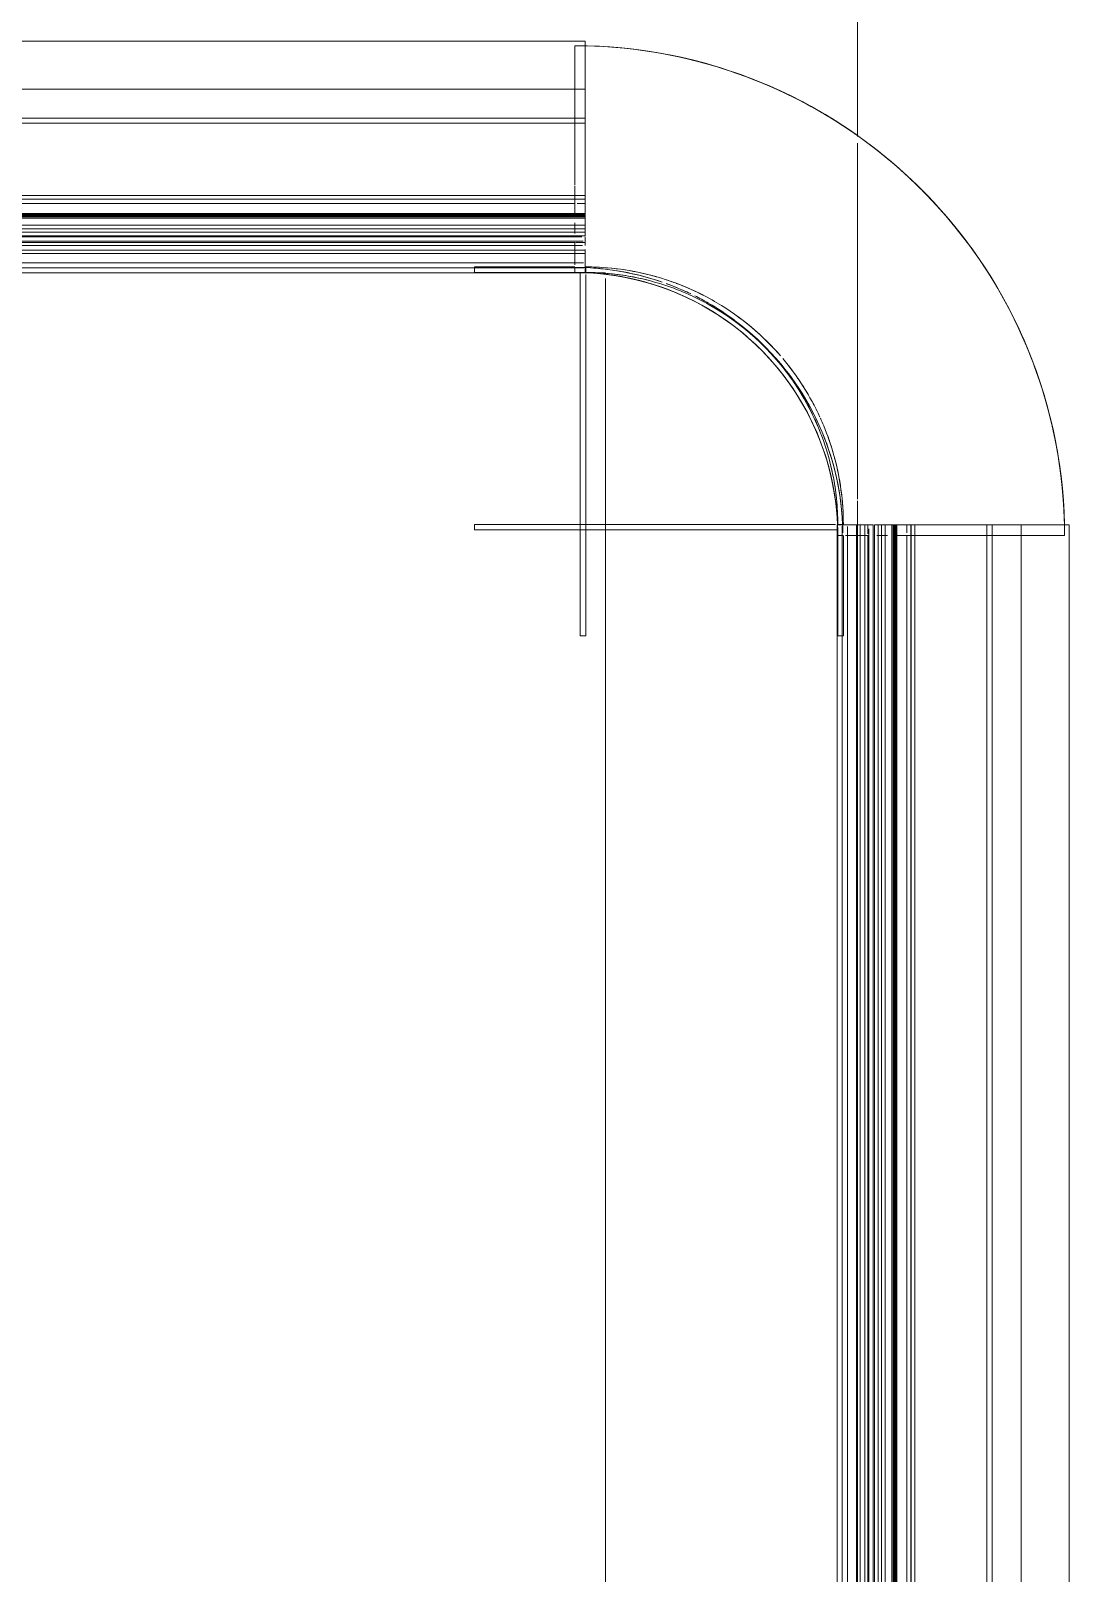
# Model space of a CAD drawing. Header units: millimetres. Extents: x -21807 to 26525, y -2564 to 60640.
# Drawn here: x -12722.6 to -12516.6, y 48158.9 to 48465 of the extents above; entities that cross this region are included whole.
import ezdxf

# ---------------------------------------------------------------- set-up
doc = ezdxf.new("R2010")
doc.units = ezdxf.units.MM
doc.layers.add('A-GENM', color=7, linetype='Continuous', lineweight=5)
doc.layers.add('A-WALL', color=7, linetype='Continuous', lineweight=9)

# ---------------------------------------------------------------- blocks, each defined once
blk = doc.blocks.new('AK-SGS-M3-A_rvt-1-MẶT BẰNG PHÂN VÙNG ÁP SUẤT')
at = {"layer": 'A-WALL', "color": 254, "lineweight": 13, "true_color": 0xcccccc}
for p, q in [((-12558.59, 48444), (-12558.59, 48466.94)), ((-12608.59, 48415.82), (-12608.59, 46316.94))]:
    blk.add_line(p, q, dxfattribs=at)
at = {"layer": 'A-WALL', "color": 254, "lineweight": 13, "true_color": 0xe0e0e0}
for p, q in [((-12558.59, 48466.94), (-12558.59, 48444)), ((-12608.59, 48415.82), (-12608.59, 48367.04)), ((-12608.59, 48365.94), (-12608.59, 46316.94))]:
    blk.add_line(p, q, dxfattribs=at)
at = {"layer": 'A-WALL', "color": 254, "lineweight": 13, "true_color": 0xdcdcdc}
for p, q in [((-12558.59, 48416.94), (-12558.59, 48442.72)), ((-12612.59, 48416.94), (-12608.59, 48416.94)), ((-12558.59, 48372.03), (-12558.59, 48416.94)), ((-12558.59, 48366.94), (-12558.59, 48371.72)), ((-12558.59, 46363.04), (-12558.59, 48364.84))]:
    blk.add_line(p, q, dxfattribs=at)
at = {"layer": 'A-WALL', "color": 7, "lineweight": 13, "true_color": 0xededed}
for p, q in [((-12558.59, 48442.72), (-12558.59, 48434.44)), ((-12558.59, 48433.62), (-12558.59, 48423.39)), ((-12558.59, 48422.31), (-12558.59, 48416.94)), ((-12558.59, 48405), (-12558.59, 48416.94)), ((-12558.59, 48397.24), (-12558.59, 48404.41)), ((-12558.59, 48389.43), (-12558.59, 48396.29)), ((-12558.59, 48372.03), (-12558.59, 48388.85)), ((-12558.59, 48366.94), (-12558.59, 48371.72))]:
    blk.add_line(p, q, dxfattribs=at)
at = {"layer": 'A-WALL', "color": 254, "lineweight": 13, "true_color": 0xe6e6e6}
for p, q in [((-12866.49, 48416.94), (-12614.19, 48416.94)), ((-12558.59, 48364.84), (-12558.59, 48366.94))]:
    blk.add_line(p, q, dxfattribs=at)
at = {"layer": 'A-WALL', "color": 7, "lineweight": 13, "true_color": 0xf2f2f2}
blk.add_line((-12866.49, 48416.94), (-12614.19, 48416.94), dxfattribs=at)
at = {"layer": 'A-WALL', "color": 7, "lineweight": 13, "true_color": 0xececec}
blk.add_line((-12614.19, 48416.94), (-12612.59, 48416.94), dxfattribs=at)
at = {"layer": 'A-WALL', "color": 7, "lineweight": 13, "true_color": 0xf0f0f0}
blk.add_line((-12611.79, 48416.94), (-12609.94, 48416.94), dxfattribs=at)
at = {"layer": 'A-WALL', "color": 7, "lineweight": 13, "true_color": 0xf6f6f6}
blk.add_line((-12558.59, 48364.84), (-12558.59, 48366.94), dxfattribs=at)
at = {"layer": 'A-WALL', "color": 7, "lineweight": 13, "true_color": 0xf4f4f4}
blk.add_line((-12558.59, 46363.04), (-12558.59, 48364.84), dxfattribs=at)
blk = doc.blocks.new('AK_ThanhNoiGocVuong - Thanh nhôm trục góc ngoài-V27-MẶT BẰNG PHÂN VÙNG ÁP SUẤT')
at = {"layer": 'A-GENM', "color": 254, "true_color": 0xe6e6e6}
for p, q in [((-2.2, 51.1), (-22.1, 51.1)), ((-22.1, 51.1), (-22.1, 50)), ((-22.1, 50), (-2.2, 50)), ((50, -2.2), (50, -22.1)), ((51.1, -22.1), (51.1, -2.2)), ((50, -22.1), (51.1, -22.1))]:
    blk.add_line(p, q, dxfattribs=at)
at = {"layer": 'A-GENM', "color": 7, "true_color": 0xf7f7f7}
for p, q in [((-22.1, 50), (-22.1, 51.1)), ((-2.2, 50), (-22.1, 50)), ((50, -22.1), (50, -2.2)), ((51.1, -22.1), (50, -22.1))]:
    blk.add_line(p, q, dxfattribs=at)
at = {"layer": 'A-GENM', "color": 7, "true_color": 0xfafafa}
blk.add_line((-22.1, 51.1), (-2.2, 51.1), dxfattribs=at)
at = {"layer": 'A-GENM', "color": 254, "true_color": 0xcccccc}
for p, q in [((-1.1, 49.78), (-1.1, -22.1)), ((0, -22.1), (0, 49.56)), ((49.56, 0), (-22.1, 0)), ((-22.1, 0), (-22.1, -1.1)), ((-22.1, -1.1), (49.78, -1.1)), ((-1.1, -22.1), (0, -22.1))]:
    blk.add_line(p, q, dxfattribs=at)
at = {"layer": 'A-GENM', "color": 254, "true_color": 0xeaeaea}
for p, q in [((-1.1, 0), (-1.1, 49.78)), ((0, 49.56), (0, 0)), ((-22.1, -1.1), (-22.1, 0)), ((-22.1, 0), (-1.1, 0)), ((-1.1, -1.1), (-22.1, -1.1)), ((-1.1, -22.1), (-1.1, -1.1)), ((0, 0), (3.9, 0)), ((3.9, -1.1), (0, -1.1)), ((0, -1.1), (0, -22.1)), ((0, -22.1), (-1.1, -22.1))]:
    blk.add_line(p, q, dxfattribs=at)
at = {"layer": 'A-GENM', "color": 254, "true_color": 0xdcdcdc}
for p, q in [((0, 51.1), (0, 50)), ((50, 0), (51.1, 0))]:
    blk.add_line(p, q, dxfattribs=at)
at = {"layer": 'A-GENM', "color": 7, "true_color": 0xf8f8f8}
for p, q in [((0, 50), (0, 51.1)), ((51.1, 0), (50, 0))]:
    blk.add_line(p, q, dxfattribs=at)
at = {"layer": 'A-GENM', "color": 7, "true_color": 0xf1f1f1}
for p, q in [((3.9, 0), (49.56, 0)), ((49.78, -1.1), (3.9, -1.1))]:
    blk.add_line(p, q, dxfattribs=at)
at = {"layer": 'A-GENM', "color": 7, "true_color": 0xf9f9f9}
blk.add_line((51.1, -2.2), (51.1, -22.1), dxfattribs=at)
at = {"layer": 'A-GENM', "color": 254, "true_color": 0xe6e6e6}
for start, end in [(74.4984, 90), (360, 15.4833)]:
    blk.add_arc((0, 0), 51.1, start, end, dxfattribs=at)
at = {"layer": 'A-GENM', "color": 254, "true_color": 0xdcdcdc}
for radius, start, end in [(50, 70.5042, 90), (51.1, 61.5557, 74.4984), (50, 60.841, 64.9276), (50, 22.7268, 60.6813), (51.1, 41.7004, 60.5948), (51.1, 24.6434, 40.1115), (50, 6.2787, 22.5), (51.1, 15.4833, 22.5), (50, 0, 5.8722)]:
    blk.add_arc((0, 0), radius, start, end, dxfattribs=at)
at = {"layer": 'A-GENM', "color": 7, "true_color": 0xf4f4f4}
for radius, start, end in [(51.1, 86.4745, 89.9757), (51.1, 75.0575, 85.5768), (51.1, 73.2641, 75), (51.1, 67.5, 69.4172), (51.1, 60, 65.0287), (51.1, 40.897, 57.6021), (51.1, 36.5719, 39.3833), (51.1, 30.1876, 35.9681), (51.1, 26.2087, 29.0107), (50, 21.7483, 24.9713), (51.1, 15.5362, 20.0287), (51.1, 360, 14.9155)]:
    blk.add_arc((0, 0), radius, start, end, dxfattribs=at)
at = {"layer": 'A-GENM', "color": 7, "true_color": 0xf3f3f3}
blk.add_arc((0, 0), 50, 85.7691, 89.1196, dxfattribs=at)
at = {"layer": 'A-GENM', "color": 7, "true_color": 0xf6f6f6}
for radius, start, end in [(50, 80.3081, 85.4795), (50, 75.4939, 80.2919), (51.1, 65.2067, 67.1839), (50, 55.2207, 61.3249), (50, 51.6362, 54.3097), (50, 46.5291, 49.922), (50, 34.8073, 42.3992), (50, 31.383, 34.3203), (50, 25.9458, 30), (51.1, 22.5, 24.3243), (50, 9.7081, 14.7103), (50, 360, 9.6919)]:
    blk.add_arc((0, 0), radius, start, end, dxfattribs=at)
at = {"layer": 'A-GENM', "color": 7, "true_color": 0xf1f1f1}
for radius, start, end in [(51.1, 69.9713, 72.2881), (50, 65.0287, 68.8683)]:
    blk.add_arc((0, 0), radius, start, end, dxfattribs=at)
at = {"layer": 'A-GENM', "color": 254, "true_color": 0xcccccc}
blk.add_arc((0, 0), 50, 68.6181, 70.5042, dxfattribs=at)
blk = doc.blocks.new('AK_BoGocTrong - Thanh nhôm C có chân-1897387-MẶT BẰNG PHÂN VÙNG ÁP SUẤT')
at = {"layer": 'A-GENM', "color": 254, "true_color": 0xe8e8e8}
blk.add_line((0, -253.9), (0, 0), dxfattribs=at)
at = {"layer": 'A-GENM', "color": 7, "true_color": 0xf2f2f2}
for p, q in [((9.54, 0), (2.08, 0)), ((11.71, 0), (9.54, 0)), ((16.21, 0), (13.74, 0)), ((22.38, 0), (16.38, 0)), ((30.79, 0), (24.45, 0)), ((36.04, 0), (38.06, 0)), ((43.63, 0), (41.34, 0)), ((34.5, -2.1), (34.5, -253.9)), ((45, -2.1), (45, -0.26)), ((45, -2.4), (45, -22)), ((45, -2.4), (45, -22)), ((46, -253.9), (46, -300)), ((46, -253.9), (46, -300)), ((45, -258.9), (45, -255)), ((45, -258.9), (45, -300)), ((45, -258.9), (45, -300)), ((9.48, -300), (0, -300)), ((9.54, -300), (16.21, -300)), ((16.38, -300), (30.79, -300)), ((34.43, -300), (31.82, -300)), ((38.06, -300), (36.04, -300)), ((39.22, -300), (44.82, -300)), ((46, -300), (45, -300)), ((45, -300), (46, -300))]:
    blk.add_line(p, q, dxfattribs=at)
at = {"layer": 'A-GENM', "color": 7, "true_color": 0xf0f0f0}
for p, q in [((2.1, 0), (11.65, 0)), ((13.73, 0), (22.27, 0)), ((24.43, 0), (28.53, 0)), ((28.72, 0), (30.72, 0)), ((9.54, -2.1), (9.54, -253.9)), ((30.61, -2.1), (30.61, -253.9)), ((31.35, -2.1), (31.35, -253.9)), ((35.15, -2.1), (35.15, -253.9)), ((38.61, -253.9), (38.61, -2.1)), ((45, -22), (45, -2.4)), ((46, -1.6), (46, -253.9)), ((46, -1.6), (46, -253.9)), ((45, -22), (45, -253.9)), ((45, -22), (45, -253.9)), ((46, -253.9), (46, -300)), ((0, -263.26), (0, -254.2)), ((45, -300), (45, -258.9)), ((0, -273.34), (0, -264.1)), ((0, -281.89), (0, -273.48)), ((0, -289.03), (0, -281.97)), ((0, -294.4), (0, -289.1)), ((0, -297.74), (0, -294.44)), ((28.53, -300), (9.58, -300)), ((30.72, -300), (28.72, -300)), ((44.98, -300), (38.97, -300)), ((46, -300), (45, -300))]:
    blk.add_line(p, q, dxfattribs=at)
at = {"layer": 'A-GENM', "color": 7, "true_color": 0xf3f3f3}
for p, q in [((9.54, 0), (9.54, -2.1)), ((30.61, 0), (31.35, 0)), ((30.61, 0), (30.61, -2.1)), ((31.35, 0), (31.35, -2.1)), ((34.83, 0), (35.15, 0)), ((35.15, 0), (35.15, -2.1)), ((35.74, 0), (37.91, 0)), ((38.14, 0), (35.74, 0)), ((38.61, -2.1), (38.61, 0)), ((45, 0), (46, 0)), ((34.17, -253.9), (34.17, -2.1)), ((37.91, -2.1), (37.91, -47.79)), ((45, -0.26), (45, -2.1)), ((45, -0.26), (45, -2.1)), ((37.91, -47.8), (37.91, -253.9)), ((9.54, -253.9), (9.54, -258.43)), ((30.61, -253.9), (30.61, -261.08)), ((31.35, -253.9), (31.35, -260.75)), ((38.61, -262.65), (38.61, -253.9)), ((35.15, -254.16), (35.15, -269.25)), ((45, -255), (45, -258.9)), ((45, -255), (45, -258.9)), ((9.54, -259.3), (9.54, -261.18)), ((31.35, -261.95), (31.35, -263.26)), ((9.54, -263.26), (9.54, -284.07)), ((30.61, -263.26), (30.61, -285.76)), ((31.35, -263.37), (31.35, -284.94)), ((38.61, -270.93), (38.61, -263.26)), ((35.15, -270.2), (35.15, -281.22)), ((38.61, -275.32), (38.61, -271.78)), ((38.61, -299.44), (38.61, -278.42)), ((9.54, -284.44), (9.54, -294.38)), ((35.15, -282.69), (35.15, -299.17)), ((31.35, -287.2), (31.35, -298.88)), ((30.61, -288.16), (30.61, -298.82)), ((9.54, -295.23), (9.54, -297.42)), ((0, -300), (9.44, -300)), ((31.35, -300), (30.61, -300)), ((34.17, -300), (31.82, -300)), ((32.03, -300), (34.31, -300)), ((35.15, -300), (34.83, -300)), ((37.91, -300), (35.74, -300)), ((35.74, -300), (38.14, -300))]:
    blk.add_line(p, q, dxfattribs=at)
at = {"layer": 'A-GENM', "color": 7, "true_color": 0xf4f4f4}
for p, q in [((34.85, 0), (34.17, 0)), ((34.17, -2.1), (34.17, 0)), ((34.5, 0), (34.83, 0)), ((34.5, 0), (34.5, -2.1)), ((34.85, 0), (34.85, -2.1)), ((37.91, 0), (35.74, 0)), ((38.61, 0), (37.91, 0)), ((37.91, 0), (37.91, -2.1)), ((46, 0), (44.82, 0)), ((45, 0), (46, 0)), ((46, 0), (45, 0)), ((34.85, -2.1), (34.85, -253.9)), ((34.17, -268.9), (34.17, -253.9)), ((37.91, -253.9), (37.91, -262.02)), ((34.5, -254.97), (34.5, -269.55)), ((34.85, -254.31), (34.85, -263.26)), ((34.85, -264.19), (34.85, -268.82)), ((37.91, -263.26), (37.91, -272.58)), ((34.17, -279.47), (34.17, -271.26)), ((34.5, -269.98), (34.5, -278.88)), ((34.85, -269.94), (34.85, -278.24)), ((37.91, -272.74), (37.91, -277.09)), ((34.17, -282.21), (34.17, -279.78)), ((34.5, -279.54), (34.5, -281.88)), ((34.85, -279.28), (34.85, -281.52)), ((37.91, -279.29), (37.91, -299.38)), ((34.17, -299.1), (34.17, -283.9)), ((34.5, -283.5), (34.5, -299.12)), ((34.85, -283.06), (34.85, -299.15)), ((30.61, -286.57), (30.61, -288.16)), ((9.54, -297.82), (9.54, -299.95)), ((31.82, -300), (34.17, -300)), ((34.17, -300), (34.85, -300)), ((34.83, -300), (34.5, -300)), ((35.74, -300), (37.91, -300)), ((37.91, -300), (38.61, -300)), ((44.82, -300), (46, -300))]:
    blk.add_line(p, q, dxfattribs=at)
at = {"layer": 'A-GENM', "color": 7, "true_color": 0xededed}
for p, q in [((41.7, 0), (43.47, 0)), ((46, -1.6), (46, -253.9)), ((45, -253.9), (45, -22))]:
    blk.add_line(p, q, dxfattribs=at)
blk = doc.blocks.new('AK_BoGocTrong - Thanh nhôm C có chân-2373724-MẶT BẰNG PHÂN VÙNG ÁP SUẤT')
at = {"layer": 'A-GENM', "color": 254, "true_color": 0xdcdcdc}
for p, q in [((0, -2050), (0, -46.1)), ((0, -2050), (0.14, -2050)), ((0.14, -2050), (0, -2050))]:
    blk.add_line(p, q, dxfattribs=at)
at = {"layer": 'A-GENM', "color": 7, "true_color": 0xececec}
for p, q in [((9.54, -46.1), (9.54, -2047.9)), ((30.61, -46.1), (30.61, -2047.9)), ((31.35, -46.1), (31.35, -2047.9)), ((35.15, -46.1), (35.15, -2047.9)), ((38.61, -2047.9), (38.61, -46.1)), ((11.65, -2050), (2.1, -2050)), ((22.5, -2050), (13.69, -2050)), ((30.72, -2050), (24.39, -2050)), ((38.06, -2050), (36.04, -2050))]:
    blk.add_line(p, q, dxfattribs=at)
at = {"layer": 'A-GENM', "color": 7, "true_color": 0xf2f2f2}
for p, q in [((34.17, -2047.9), (34.17, -46.1)), ((37.91, -46.1), (37.91, -2047.9)), ((45, -2028), (45, -2047.9)), ((45, -2028), (45, -2047.9)), ((9.54, -2047.9), (9.54, -2050)), ((30.61, -2047.9), (30.61, -2050)), ((31.35, -2050), (30.61, -2050)), ((31.35, -2047.9), (31.35, -2050)), ((35.15, -2050), (34.83, -2050)), ((35.15, -2047.9), (35.15, -2050)), ((37.91, -2050), (35.74, -2050)), ((35.74, -2050), (38.14, -2050)), ((38.61, -2050), (38.61, -2047.9)), ((42.17, -2050), (43.62, -2050)), ((45, -2049.74), (45, -2047.9))]:
    blk.add_line(p, q, dxfattribs=at)
at = {"layer": 'A-GENM', "color": 7, "true_color": 0xf0f0f0}
for p, q in [((34.5, -46.1), (34.5, -2047.9)), ((45, -46.1), (45, -2028)), ((45, -46.1), (45, -2028)), ((46, -46.1), (46, -2048.4)), ((46, -46.1), (46, -2048.4)), ((45, -2047.9), (45, -2028)), ((2.08, -2050), (9.54, -2050)), ((9.54, -2050), (11.71, -2050)), ((13.7, -2050), (16.21, -2050)), ((16.38, -2050), (22.64, -2050)), ((24.41, -2050), (30.79, -2050))]:
    blk.add_line(p, q, dxfattribs=at)
at = {"layer": 'A-GENM', "color": 7, "true_color": 0xededed}
for p, q in [((45, -2028), (45, -46.1)), ((46, -46.1), (46, -2048.4)), ((43.47, -2050), (42.31, -2050))]:
    blk.add_line(p, q, dxfattribs=at)
at = {"layer": 'A-GENM', "color": 7, "true_color": 0xf3f3f3}
for p, q in [((34.85, -869.6), (34.85, -2047.9)), ((34.5, -2047.9), (34.5, -2050)), ((34.83, -2050), (34.5, -2050)), ((35.74, -2050), (37.91, -2050)), ((37.91, -2050), (38.61, -2050)), ((45, -2047.9), (45, -2049.74)), ((45, -2047.9), (45, -2049.74)), ((46, -2050), (45, -2050))]:
    blk.add_line(p, q, dxfattribs=at)
at = {"layer": 'A-GENM', "color": 7, "true_color": 0xf4f4f4}
for p, q in [((34.17, -2050), (34.17, -2047.9)), ((34.17, -2050), (34.85, -2050)), ((34.85, -2047.9), (34.85, -2050)), ((37.91, -2047.9), (37.91, -2050)), ((44.82, -2050), (46, -2050)), ((46, -2050), (45, -2050)), ((45, -2050), (46, -2050))]:
    blk.add_line(p, q, dxfattribs=at)
blk = doc.blocks.new('AK_BoGocTrongTran - Thanh nhôm C có chân-1897390-MẶT BẰNG PHÂN VÙNG ÁP SUẤT')
at = {"layer": 'A-GENM', "color": 254, "true_color": 0xcccccc}
for p, q in [((0, 0), (9.54, 0)), ((0, 0), (0, -253.9)), ((30.6, 0), (9.54, 0)), ((9.54, -253.9), (9.54, 0)), ((30.61, 0), (34.17, 0)), ((30.61, -253.9), (30.61, 0)), ((34.17, 0), (34.85, 0)), ((34.17, 0), (34.17, -253.9)), ((34.85, 0), (37.91, 0)), ((34.85, -253.9), (34.85, 0)), ((37.91, 0), (38.61, 0)), ((37.91, -253.9), (37.91, 0)), ((38.61, 0), (38.61, -253.9)), ((43.02, 0), (41.34, 0)), ((46, -253.9), (46, 0)), ((46, -253.9), (46, -1.6)), ((46, -253.9), (46, -1.6))]:
    blk.add_line(p, q, dxfattribs=at)
at = {"layer": 'A-GENM', "color": 254, "true_color": 0xe6e6e6}
for p, q in [((2.1, 0), (11.65, 0)), ((12.37, 0), (22.5, 0)), ((22.69, 0), (28.53, 0)), ((28.72, 0), (30.72, 0)), ((34.5, 0), (34.83, 0)), ((41.7, 0), (43.47, 0)), ((46, 0), (45, 0)), ((45, 0), (46, 0)), ((45, -2.1), (45, -0.26)), ((45, -2.1), (45, -0.26)), ((45, -2.1), (45, -253.9)), ((46, -253.9), (46, -1.6)), ((31.35, -300), (31.35, -253.9)), ((34.5, -300), (34.5, -253.9)), ((35.15, -300), (35.15, -253.9)), ((45, -300), (45, -254.25)), ((45, -300), (45, -254.25)), ((28.53, -300), (0, -300)), ((30.72, -300), (28.72, -300)), ((31.35, -300), (30.61, -300)), ((30.79, -300), (34.31, -300)), ((31.35, -300), (34.17, -300)), ((35.15, -300), (34.83, -300)), ((35.15, -300), (37.91, -300)), ((35.74, -300), (38.14, -300)), ((43.47, -300), (38.97, -300)), ((44.98, -300), (43.47, -300)), ((45, -300), (46, -300)), ((46, -300), (45, -300))]:
    blk.add_line(p, q, dxfattribs=at)
at = {"layer": 'A-GENM', "color": 254, "true_color": 0xdcdcdc}
for p, q in [((30.61, 0), (31.35, 0)), ((32.26, 0), (30.79, 0)), ((34.17, 0), (31.35, 0)), ((31.35, -253.9), (31.35, 0)), ((34.5, -253.9), (34.5, 0)), ((34.83, 0), (35.15, 0)), ((37.91, 0), (35.15, 0)), ((35.15, -253.9), (35.15, 0)), ((38.14, 0), (35.74, 0)), ((44.45, 0), (43.02, 0)), ((46, 0), (44.82, 0)), ((46, -1.6), (46, 0)), ((46, -1.6), (46, 0)), ((45, -253.9), (45, -2.1)), ((45, -253.9), (45, -2.1)), ((0, -253.9), (0, -300)), ((9.54, -300), (9.54, -253.9)), ((30.61, -300), (30.61, -253.9)), ((34.17, -253.9), (34.17, -300)), ((34.85, -300), (34.85, -253.9)), ((37.91, -300), (37.91, -253.9)), ((38.61, -253.9), (38.61, -300)), ((46, -300), (46, -253.9)), ((46, -300), (46, -253.9)), ((46, -300), (46, -253.9)), ((9.54, -300), (0, -300)), ((9.54, -300), (30.6, -300)), ((34.17, -300), (30.61, -300)), ((34.85, -300), (34.17, -300)), ((37.91, -300), (34.85, -300)), ((38.61, -300), (37.91, -300)), ((38.86, -300), (46, -300))]:
    blk.add_line(p, q, dxfattribs=at)
at = {"layer": 'A-GENM', "color": 7, "true_color": 0xececec}
for p, q in [((36.04, 0), (38.06, 0)), ((46, 0), (45, 0)), ((46, -1.6), (46, 0)), ((45, -0.26), (45, -2.1)), ((46, -300), (46, -253.9)), ((45, -254.25), (45, -300)), ((34.43, -300), (31.82, -300)), ((34.83, -300), (34.5, -300)), ((38.06, -300), (36.04, -300)), ((45, -300), (46, -300))]:
    blk.add_line(p, q, dxfattribs=at)
blk = doc.blocks.new('AK_BoGocTrongTran - Thanh nhôm C có chân-2373727-MẶT BẰNG PHÂN VÙNG ÁP SUẤT')
at = {"layer": 'A-GENM', "color": 254, "true_color": 0xcccccc}
for p, q in [((0, 0), (0, -2050)), ((9.54, -2050), (9.54, 0)), ((30.61, -2050), (30.61, -46.1)), ((34.17, -46.1), (34.17, -2050)), ((34.85, -2050), (34.85, -46.1)), ((37.91, -2050), (37.91, -46.1)), ((38.61, -46.1), (38.61, -2050)), ((46, -2050), (46, -46.1)), ((46, -2050), (46, -46.1)), ((46, -2050), (46, -46.1)), ((0.14, -2050), (0, -2050)), ((9.54, -2050), (0, -2050)), ((9.54, -2050), (30.6, -2050)), ((34.17, -2050), (30.61, -2050)), ((34.85, -2050), (34.17, -2050)), ((37.91, -2050), (34.85, -2050)), ((38.61, -2050), (37.91, -2050)), ((38.86, -2050), (44.55, -2050))]:
    blk.add_line(p, q, dxfattribs=at)
at = {"layer": 'A-GENM', "color": 254, "true_color": 0xdcdcdc}
for p, q in [((31.35, -2050), (31.35, -46.1)), ((34.5, -2050), (34.5, -46.1)), ((35.15, -2050), (35.15, -46.1)), ((45, -2047.9), (45, -46.1)), ((45, -2047.9), (45, -46.1)), ((29.85, -2050), (0.14, -2050)), ((31.35, -2050), (30.61, -2050)), ((30.79, -2050), (34.31, -2050)), ((31.35, -2050), (34.17, -2050)), ((35.15, -2050), (34.83, -2050)), ((35.15, -2050), (37.91, -2050)), ((35.74, -2050), (38.14, -2050)), ((44.82, -2050), (46, -2050))]:
    blk.add_line(p, q, dxfattribs=at)
at = {"layer": 'A-GENM', "color": 254, "true_color": 0xe6e6e6}
for p, q in [((45, -46.1), (45, -2047.9)), ((46, -2048.54), (46, -46.1)), ((34.83, -2050), (34.5, -2050)), ((43.47, -2050), (41.7, -2050)), ((45, -2049.74), (45, -2047.9)), ((45, -2049.74), (45, -2047.9)), ((45, -2050), (46, -2050)), ((46, -2050), (45, -2050))]:
    blk.add_line(p, q, dxfattribs=at)
at = {"layer": 'A-GENM', "color": 7, "true_color": 0xececec}
for p, q in [((38.06, -2050), (36.04, -2050)), ((45, -2047.9), (45, -2049.74)), ((45, -2050), (46, -2050)), ((46, -2050), (46, -2048.54))]:
    blk.add_line(p, q, dxfattribs=at)
blk = doc.blocks.new('AK_MiengBoGocNgoai - Miếng bo góc ngoài-V28-MẶT BẰNG PHÂN VÙNG ÁP SUẤT')
at = {"layer": 'A-GENM', "color": 7, "true_color": 0xf2f2f2}
for p, q in [((-52.2, 45), (-52.2, 36.32)), ((-52.2, 36.25), (-52.2, 34.65)), ((-52.2, 33.35), (-52.2, 26.34)), ((-52.2, 26.28), (-52.2, 24.36)), ((-52.2, 22.5), (-52.2, 17.36)), ((-52.2, 17.17), (-52.2, 15.12)), ((-52.2, 6.03), (-52.2, 4.25)), ((-52.2, 4.22), (-52.2, 2.26)), ((2.26, -52.2), (3.55, -52.2)), ((7.75, -52.2), (9.86, -52.2)), ((11.54, -52.2), (13.18, -52.2))]:
    blk.add_line(p, q, dxfattribs=at)
at = {"layer": 'A-GENM', "color": 7, "true_color": 0xededed}
for p, q in [((-52.2, 36.32), (-52.2, 45)), ((-52.2, 33.61), (-52.2, 36.25)), ((-52.2, 26.35), (-52.2, 33.34)), ((-52.2, 23), (-52.2, 26.29)), ((-52.2, 17.37), (-52.2, 22.45)), ((-52.2, 15.17), (-52.2, 17.18)), ((-52.2, 4.21), (-52.2, 5.81)), ((-52.2, 2.5), (-52.2, 4.19)), ((3.6, -52.2), (2.5, -52.2))]:
    blk.add_line(p, q, dxfattribs=at)
at = {"layer": 'A-GENM', "color": 7, "true_color": 0xf0f0f0}
for p, q in [((-52.2, 13.89), (-52.2, 15.17)), ((-52.2, 11.48), (-52.2, 13.07)), ((-52.2, 7.83), (-52.2, 9.82)), ((4.25, -52.2), (6.03, -52.2)), ((15.12, -52.2), (17.36, -52.2)), ((17.37, -52.2), (22.5, -52.2)), ((24.36, -52.2), (26.34, -52.2)), ((26.35, -52.2), (33.35, -52.2)), ((34.65, -52.2), (45, -52.2))]:
    blk.add_line(p, q, dxfattribs=at)
at = {"layer": 'A-GENM', "color": 7, "true_color": 0xf3f3f3}
for p, q in [((-52.2, 13.18), (-52.2, 11.54)), ((-52.2, 9.82), (-52.2, 7.75)), ((-52.2, 0), (-52.2, 1)), ((1, -52.2), (0, -52.2))]:
    blk.add_line(p, q, dxfattribs=at)
at = {"layer": 'A-GENM', "color": 254, "true_color": 0xe6e6e6}
for p, q in [((5.81, -52.2), (4.22, -52.2)), ((17.37, -52.2), (15.17, -52.2)), ((22.45, -52.2), (17.38, -52.2)), ((26.35, -52.2), (23, -52.2)), ((33.34, -52.2), (26.36, -52.2)), ((45, -52.2), (33.61, -52.2))]:
    blk.add_line(p, q, dxfattribs=at)
at = {"layer": 'A-GENM', "color": 7, "true_color": 0xececec}
for p, q in [((9.86, -52.2), (7.83, -52.2)), ((13.07, -52.2), (11.48, -52.2)), ((15.17, -52.2), (13.89, -52.2))]:
    blk.add_line(p, q, dxfattribs=at)
at = {"layer": 'A-GENM', "color": 7, "true_color": 0xf2f2f2}
blk.add_arc((-52.2, -52.2), 97.2, 88.7415, 90, dxfattribs=at)
at = {"layer": 'A-GENM', "color": 7, "true_color": 0xededed}
for radius, start, end in [(97.2, 88.7415, 90), (97.2, 54.686, 88.7415), (53.2, 83.8883, 85.9443), (53.2, 70.9452, 83.2584), (53.2, 67.5, 70.0501), (53.2, 64.4409, 66.1841), (53.2, 60.0983, 63.4029), (53.2, 25.5591, 59.97), (53.2, 2.4314, 22.5)]:
    blk.add_arc((-52.2, -52.2), radius, start, end, dxfattribs=at)
at = {"layer": 'A-GENM', "color": 254, "true_color": 0xe8e8e8}
for radius, start, end in [(97.2, 72, 88.7415), (97.2, 54.686, 72), (52.2, 2.478, 83.1293)]:
    blk.add_arc((-52.2, -52.2), radius, start, end, dxfattribs=at)
at = {"layer": 'A-GENM', "color": 254, "true_color": 0xe6e6e6}
for start, end in [(1.2585, 54), (360, 1.2585)]:
    blk.add_arc((-52.2, -52.2), 97.2, start, end, dxfattribs=at)
at = {"layer": 'A-GENM', "color": 254, "true_color": 0xdcdcdc}
for radius, start, end in [(97.2, 1.2585, 54), (52.2, 83.1293, 87.522)]:
    blk.add_arc((-52.2, -52.2), radius, start, end, dxfattribs=at)
at = {"layer": 'A-GENM', "color": 7, "true_color": 0xf0f0f0}
blk.add_arc((-52.2, -52.2), 97.2, 360, 1.2585, dxfattribs=at)
blk = doc.blocks.new('AK_MiengBoGocNgoai - Miếng bo góc ngoài-V29-MẶT BẰNG PHÂN VÙNG ÁP SUẤT')
at = {"layer": 'A-GENM', "color": 7, "true_color": 0xececec}
for p, q in [((0, 52.2), (1, 52.2)), ((7.83, 52.2), (9.86, 52.2)), ((11.48, 52.2), (13.07, 52.2)), ((13.89, 52.2), (15.17, 52.2)), ((-52.2, -9.82), (-52.2, -7.83)), ((-52.2, -13.07), (-52.2, -11.48)), ((-52.2, -15.17), (-52.2, -13.89))]:
    blk.add_line(p, q, dxfattribs=at)
at = {"layer": 'A-GENM', "color": 254, "true_color": 0xdcdcdc}
for p, q in [((4.25, 52.2), (1.53, 52.2)), ((6.03, 52.2), (4.25, 52.2)), ((17.36, 52.2), (15.12, 52.2)), ((26.34, 52.2), (17.37, 52.2)), ((45, 52.2), (26.35, 52.2)), ((-52.2, -1.53), (-52.2, -4.22)), ((-52.2, -4.25), (-52.2, -6.03)), ((-52.2, -15.62), (-52.2, -17.17)), ((-52.2, -17.36), (-52.2, -26.28)), ((-52.2, -26.34), (-52.2, -36.25)), ((-52.2, -36.32), (-52.2, -45))]:
    blk.add_line(p, q, dxfattribs=at)
at = {"layer": 'A-GENM', "color": 254, "true_color": 0xe6e6e6}
for p, q in [((2.5, 52.2), (4.21, 52.2)), ((4.22, 52.2), (5.81, 52.2)), ((9.86, 52.2), (7.75, 52.2)), ((15.12, 52.2), (11.54, 52.2)), ((15.17, 52.2), (17.37, 52.2)), ((17.38, 52.2), (22.45, 52.2)), ((23, 52.2), (26.35, 52.2)), ((26.36, 52.2), (33.34, 52.2)), ((33.61, 52.2), (45, 52.2)), ((-52.2, -1), (-52.2, 0)), ((-52.2, -4.19), (-52.2, -2.5)), ((-52.2, -5.81), (-52.2, -4.21)), ((-52.2, -7.75), (-52.2, -9.82)), ((-52.2, -11.54), (-52.2, -15.12)), ((-52.2, -17.18), (-52.2, -15.17)), ((-52.2, -22.45), (-52.2, -17.37)), ((-52.2, -26.29), (-52.2, -23)), ((-52.2, -33.34), (-52.2, -26.35)), ((-52.2, -36.25), (-52.2, -33.61)), ((-52.2, -45), (-52.2, -36.32))]:
    blk.add_line(p, q, dxfattribs=at)
at = {"layer": 'A-GENM', "color": 254, "true_color": 0xcccccc, "flags": 128}
for points in [[(-0.07, 49.55), (0, 51.64), (0, 52.2)], [(-1.16, 41.28), (-0.76, 43.33), (-0.45, 45.39), (-0.22, 47.47), (-0.07, 49.55)], [(-8.28, 24), (-7.18, 25.78), (-6.16, 27.6), (-5.21, 29.46), (-4.34, 31.35), (-3.55, 33.28), (-2.83, 35.25), (-2.19, 37.23), (-1.63, 39.25), (-1.16, 41.28)], [(-11.97, 18.94), (-10.67, 20.58), (-9.44, 22.26), (-8.28, 24)], [(-16.24, 14.36), (-14.75, 15.83), (-13.33, 17.36), (-11.97, 18.94)], [(-41.83, 1.04), (-39.79, 1.5), (-37.77, 2.03), (-35.78, 2.65), (-33.81, 3.35), (-31.87, 4.12), (-29.97, 4.97), (-28.1, 5.9), (-26.26, 6.9), (-24.47, 7.97), (-22.73, 9.12), (-21.03, 10.33), (-19.38, 11.61), (-17.78, 12.96), (-16.24, 14.36)], [(-52.2, 0), (-50.11, 0.04), (-48.03, 0.17), (-45.95, 0.38)], [(-45.95, 0.38), (-43.88, 0.67), (-41.83, 1.04)]]:
    blk.add_lwpolyline(points, dxfattribs=at)
at = {"layer": 'A-GENM', "color": 254, "true_color": 0xdcdcdc}
for radius, start, end in [(97.2, 358.7415, 0), (97.2, 271.2585, 358.7415), (53.2, 307.5956, 357.6791), (53.2, 300.03, 306.4601), (53.2, 289.9499, 295.6803), (53.2, 296.5971, 299.9017), (53.2, 272.3209, 289.0548)]:
    blk.add_arc((-52.2, 52.2), radius, start, end, dxfattribs=at)
at = {"layer": 'A-GENM', "color": 254, "true_color": 0xe6e6e6}
for radius, start, end in [(97.2, 358.7415, 0), (53.2, 270, 272.3209), (97.2, 270, 271.2585)]:
    blk.add_arc((-52.2, 52.2), radius, start, end, dxfattribs=at)
at = {"layer": 'A-GENM', "color": 254, "true_color": 0xcccccc}
for radius, start, end in [(97.2, 270, 358.7415), (52.2, 292.5, 359.4337), (52.2, 270, 292.5)]:
    blk.add_arc((-52.2, 52.2), radius, start, end, dxfattribs=at)
at = {"layer": 'A-GENM', "color": 7, "true_color": 0xececec}
blk.add_arc((-52.2, 52.2), 53.2, 357.6791, 359.4444, dxfattribs=at)
blk = doc.blocks.new('AK_NepV - AK_NepV-1897389-MẶT BẰNG PHÂN VÙNG ÁP SUẤT')
at = {"layer": 'A-GENM', "color": 7, "true_color": 0xf2f2f2}
for p, q in [((-29.7, 300), (-28.7, 300)), ((-29.7, 300), (-29.7, 297.9)), ((-28.7, 300), (-22.75, 300)), ((-28.7, 300), (-28.7, 297.9)), ((-20.71, 300), (-16.69, 300)), ((-16.5, 300), (-14.39, 300)), ((-6.15, 300), (-5.29, 300)), ((-5.29, 300), (-4.47, 300)), ((-2.83, 300), (-2.83, 297.9)), ((-1, 300), (0, 300)), ((-7.78, 297.9), (-7.78, 46.1)), ((-6.15, 299.3), (-6.15, 297.9)), ((-5.29, 299.56), (-5.29, 297.9)), ((-4.47, 299.42), (-4.47, 297.9)), ((-1, 299.66), (-1, 297.9)), ((-29.7, 46.1), (-29.7, 38.08)), ((-28.7, 46.1), (-28.7, 37.24)), ((-6.15, 46.1), (-6.15, 37.15)), ((-5.29, 46.1), (-5.29, 36.74)), ((-4.47, 46.1), (-4.47, 44.28)), ((-2.83, 46.1), (-2.83, 34.86)), ((-1, 46.1), (-1, 41.64)), ((-4.47, 43.5), (-4.47, 36.74)), ((-29.7, 36.74), (-29.7, 6.68)), ((-6.15, 36.74), (-6.15, 29.69)), ((-1, 36.74), (-1, 0.6)), ((-28.7, 36.49), (-28.7, 7.1)), ((-5.29, 36.38), (-5.29, 25.64)), ((-4.47, 34.11), (-4.47, 28.69)), ((-6.15, 28.52), (-6.15, 23.6)), ((-2.83, 28.86), (-2.83, 1.16)), ((-6.15, 21.87), (-6.15, 0.55)), ((-5.29, 22.94), (-5.29, 0.48)), ((-4.47, 24.13), (-4.47, 1.65)), ((-28.7, 6.18), (-28.7, 4.6)), ((-29.7, 6.03), (-29.7, 4.19)), ((-29.7, 2.35), (-29.7, 0)), ((-28.7, 0), (-29.7, 0)), ((-28.7, 2.27), (-28.7, 0)), ((-16.69, 0), (-28.7, 0)), ((-14.39, 0), (-16.5, 0)), ((-5.29, 0), (-6.15, 0)), ((-4.47, 0), (-5.29, 0)), ((-1.53, 0), (-2.83, 0)), ((0, 0), (-1, 0))]:
    blk.add_line(p, q, dxfattribs=at)
at = {"layer": 'A-GENM', "color": 7, "true_color": 0xf6f6f6}
for p, q in [((-22.75, 300), (-28.7, 300)), ((-16.69, 300), (-20.71, 300)), ((-14.39, 300), (-16.5, 300)), ((-12.8, 300), (-13.62, 300)), ((-12.8, 300), (-12.8, 298.38)), ((-10.69, 300), (-10.69, 297.9)), ((-10.31, 300), (-10.31, 297.9)), ((-8.49, 300), (-8.49, 297.9)), ((-4.47, 300), (-5.04, 300)), ((-5.04, 300), (-5.04, 298.11)), ((-3.54, 300), (-3.54, 297.9)), ((-10.31, 297.9), (-10.31, 46.1)), ((-1, 299.66), (-1, 297.9)), ((-12.8, 46.1), (-12.8, 24.11)), ((-10.69, 46.1), (-10.69, 30.82)), ((-8.49, 46.1), (-8.49, 36.74)), ((-3.54, 46.1), (-3.54, 37.19)), ((-1, 46.1), (-1, 41.64)), ((-10.31, 45.38), (-10.31, 30.66)), ((-5.04, 44.98), (-5.04, 36.74)), ((-1, 41.64), (-1, 40.04)), ((-3.54, 36.74), (-3.54, 32.18)), ((-1, 39.26), (-1, 37.25)), ((-1, 36.74), (-1, 26.17)), ((-8.49, 36.31), (-8.49, 20.53)), ((-5.04, 36.16), (-5.04, 26.58)), ((-3.54, 31.96), (-3.54, 29.86)), ((-10.69, 29.29), (-10.69, 20.78)), ((-10.31, 30.2), (-10.31, 21.46)), ((-12.8, 23.13), (-12.8, 15.83)), ((-10.69, 20.32), (-10.69, 17.94)), ((-10.31, 20.6), (-10.31, 18.31)), ((-28.7, 0), (-16.69, 0)), ((-16.5, 0), (-14.39, 0)), ((-13.62, 0), (-12.8, 0)), ((-10.83, 0), (-13.18, 0)), ((-12.8, 0), (-10.83, 0)), ((-2.83, 0), (-1.53, 0))]:
    blk.add_line(p, q, dxfattribs=at)
at = {"layer": 'A-GENM', "color": 7, "true_color": 0xf4f4f4}
for p, q in [((-13.62, 300), (-13.62, 297.9)), ((-10.39, 300), (-10.39, 297.9)), ((-9.26, 300), (-7.78, 300)), ((-7.78, 300), (-7.78, 297.9)), ((-10.39, 297.9), (-10.39, 46.1)), ((-5.04, 297.9), (-5.04, 46.1)), ((-3.54, 297.9), (-3.54, 46.1)), ((-1, 297.9), (-1, 46.1)), ((0, 299.74), (0, 298.4)), ((0, 297.6), (0, 278)), ((-13.62, 46.1), (-13.62, 39.31)), ((-7.78, 46.1), (-7.78, 28.01)), ((-10.39, 45.23), (-10.39, 21.32)), ((0, 45), (0, 41.68)), ((0, 41.1), (0, 1)), ((-13.62, 38.05), (-13.62, 36.74)), ((-13.62, 36.57), (-13.62, 15.01)), ((-7.78, 26.03), (-7.78, 22.42)), ((-10.39, 20.54), (-10.39, 18.23)), ((-7.78, 19.87), (-7.78, 0.67)), ((-10.39, 16.64), (-10.39, 0.87)), ((-13.62, 12.83), (-13.62, 1.12)), ((-10.83, 0), (-13.18, 0)), ((-7.78, 0), (-9.26, 0))]:
    blk.add_line(p, q, dxfattribs=at)
at = {"layer": 'A-GENM', "color": 7, "true_color": 0xf7f7f7}
for p, q in [((-9.9, 300), (-9.9, 297.9)), ((-12.8, 297.9), (-12.8, 46.1)), ((-10.69, 297.9), (-10.69, 46.1)), ((-9.9, 297.9), (-9.9, 47.28)), ((-8.49, 297.9), (-8.49, 46.1)), ((0, 298.4), (0, 299.74)), ((0, 46.1), (0, 278)), ((-9.9, 46.1), (-9.9, 31.94)), ((0, 41.68), (0, 45)), ((0, 13.08), (0, 41.1)), ((-9.9, 29.85), (-9.9, 25.88)), ((-3.54, 29.86), (-3.54, 26.06)), ((-9.9, 25.35), (-9.9, 18.73)), ((-5.04, 26.24), (-5.04, 23.57)), ((-3.54, 25.8), (-3.54, 1.37)), ((-1, 26.17), (-1, 0.6)), ((-5.04, 23.25), (-5.04, 0.46)), ((-10.31, 16.74), (-10.31, 0.86)), ((-13.18, 0), (-10.83, 0)), ((-5.04, 0), (-4.47, 0))]:
    blk.add_line(p, q, dxfattribs=at)
at = {"layer": 'A-GENM', "color": 7, "true_color": 0xededed}
for p, q in [((-29.7, 297.9), (-29.7, 108.57)), ((-28.7, 297.9), (-28.7, 46.1)), ((-6.15, 297.9), (-6.15, 46.1)), ((-5.29, 297.9), (-5.29, 46.1)), ((-4.47, 297.9), (-4.47, 46.1)), ((-2.83, 297.9), (-2.83, 46.1)), ((-1, 297.9), (-1, 46.1)), ((-29.7, 107.52), (-29.7, 46.1))]:
    blk.add_line(p, q, dxfattribs=at)
at = {"layer": 'A-GENM', "color": 7, "true_color": 0xf3f3f3}
for p, q in [((-13.62, 297.9), (-13.62, 46.1)), ((0, 278), (0, 46.1)), ((-1, 41.64), (-1, 40.04)), ((-1, 39.26), (-1, 37.25)), ((-2.83, 34.82), (-2.83, 29.96)), ((-4.47, 27.6), (-4.47, 24.13)), ((-5.29, 25.63), (-5.29, 23.33)), ((-29.7, 4.13), (-29.7, 2.73))]:
    blk.add_line(p, q, dxfattribs=at)
at = {"layer": 'A-GENM', "color": 7, "true_color": 0xf8f8f8}
for p, q in [((0, 278), (0, 297.6)), ((-8.49, 18.99), (-8.49, 0.72)), ((-10.69, 16.27), (-10.69, 0.89)), ((-9.9, 17.25), (-9.9, 0.83)), ((-12.8, 13.8), (-12.8, 1.06)), ((0, 1), (0, 13.08))]:
    blk.add_line(p, q, dxfattribs=at)
blk = doc.blocks.new('AK_NepV - AK_NepV-2373726-MẶT BẰNG PHÂN VÙNG ÁP SUẤT')
at = {"layer": 'A-GENM', "color": 254, "true_color": 0xe6e6e6}
for p, q in [((-29.7, 2003.9), (-29.7, 2.1)), ((-6.15, 2003.9), (-6.15, 2.1)), ((-5.29, 2003.9), (-5.29, 2.1)), ((-4.47, 2003.9), (-4.47, 2.1)), ((-28.7, 1988.64), (-28.7, 2.1))]:
    blk.add_line(p, q, dxfattribs=at)
at = {"layer": 'A-GENM', "color": 7, "true_color": 0xf2f2f2}
for p, q in [((-13.62, 2003.9), (-13.62, 2.1)), ((-2.83, 2.1), (-2.83, 0)), ((-1, 2.1), (-1, 0.34))]:
    blk.add_line(p, q, dxfattribs=at)
at = {"layer": 'A-GENM', "color": 7, "true_color": 0xf6f6f6}
for p, q in [((-12.8, 2003.9), (-12.8, 2.1)), ((-10.69, 2003.9), (-10.69, 2.1)), ((-10.31, 2003.9), (-10.31, 2.1)), ((-9.9, 2003.9), (-9.9, 2.1)), ((-8.49, 2003.9), (-8.49, 2.1)), ((0, 2.1), (0, 22)), ((-13.62, 0), (-12.8, 0)), ((-12.8, 1.6), (-12.8, 0)), ((-10.69, 2.1), (-10.69, 0)), ((-10.31, 2.1), (-10.31, 0)), ((-9.9, 2.1), (-9.9, 0)), ((-8.49, 2.1), (-8.49, 0)), ((-1, 2.1), (-1, 0.34)), ((0, 0.26), (0, 1.6))]:
    blk.add_line(p, q, dxfattribs=at)
at = {"layer": 'A-GENM', "color": 7, "true_color": 0xf3f3f3}
for p, q in [((-10.39, 2003.9), (-10.39, 2.1)), ((0, 2003.9), (0, 22)), ((-7.78, 0), (-9.26, 0)), ((-7.78, 2.1), (-7.78, 0)), ((0, 0), (-1, 0))]:
    blk.add_line(p, q, dxfattribs=at)
at = {"layer": 'A-GENM', "color": 7, "true_color": 0xf0f0f0}
for p, q in [((-7.78, 2003.9), (-7.78, 2.1)), ((-5.04, 2003.9), (-5.04, 2.1)), ((-3.54, 2003.9), (-3.54, 2.1)), ((-29.7, 2.1), (-29.7, 0)), ((-28.7, 0), (-29.7, 0)), ((-28.7, 2.1), (-28.7, 0)), ((-22.5, 0), (-28.7, 0)), ((-14.39, 0), (-20.75, 0)), ((-6.15, 2.1), (-6.15, 0.02)), ((-5.29, 0), (-6.15, 0)), ((-5.29, 2.1), (-5.29, 0.78)), ((-4.47, 0), (-5.29, 0)), ((-4.47, 2.1), (-4.47, 0))]:
    blk.add_line(p, q, dxfattribs=at)
at = {"layer": 'A-GENM', "color": 7, "true_color": 0xededed}
for p, q in [((-2.83, 2003.9), (-2.83, 2.1)), ((-1, 2003.9), (-1, 2.1))]:
    blk.add_line(p, q, dxfattribs=at)
at = {"layer": 'A-GENM', "color": 7, "true_color": 0xf4f4f4}
for p, q in [((-1, 2003.9), (-1, 2.1)), ((0, 22), (0, 2.1)), ((-28.7, 0), (-22.5, 0)), ((-20.75, 0), (-14.39, 0)), ((-13.62, 2.1), (-13.62, 0)), ((-10.39, 2.1), (-10.39, 0)), ((-5.04, 1.8), (-5.04, 0)), ((-5.04, 0), (-4.47, 0)), ((-3.54, 2.1), (-3.54, 0)), ((0, 1.6), (0, 0.26))]:
    blk.add_line(p, q, dxfattribs=at)
at = {"layer": 'A-GENM', "color": 7, "true_color": 0xf7f7f7}
blk.add_line((0, 22), (0, 2003.9), dxfattribs=at)
blk = doc.blocks.new('AK-SGS-M3-Hrvt_rvt-1-MẶT BẰNG PHÂN VÙNG ÁP SUẤT')
at = {"layer": 'A-GENM', "color": 253, "lineweight": 5, "true_color": 0xaaaaaa}
for name, p, rotation in [('AK_BoGocTrong - Thanh nhôm C có chân-1897387-MẶT BẰNG PHÂN VÙNG ÁP SUẤT', (-12612.59, 48462.94), 269.9999999999992), ('AK_BoGocTrongTran - Thanh nhôm C có chân-1897390-MẶT BẰNG PHÂN VÙNG ÁP SUẤT', (-12612.59, 48462.94), 269.999999999999), ('AK_NepV - AK_NepV-1897389-MẶT BẰNG PHÂN VÙNG ÁP SUẤT', (-12912.59, 48417.94), 269.9999999999992), ('AK_BoGocTrong - Thanh nhôm C có chân-2373724-MẶT BẰNG PHÂN VÙNG ÁP SUẤT', (-12516.59, 46316.94), 180), ('AK_BoGocTrongTran - Thanh nhôm C có chân-2373727-MẶT BẰNG PHÂN VÙNG ÁP SUẤT', (-12516.59, 46316.94), 180), ('AK_NepV - AK_NepV-2373726-MẶT BẰNG PHÂN VÙNG ÁP SUẤT', (-12561.59, 48366.94), 180)]:
    blk.add_blockref(name, p, dxfattribs=dict(at, rotation=rotation))
for name, p in [('AK_MiengBoGocNgoai - Miếng bo góc ngoài-V28-MẶT BẰNG PHÂN VÙNG ÁP SUẤT', (-12562.49, 48417.04)), ('AK_ThanhNoiGocVuong - Thanh nhôm trục góc ngoài-V27-MẶT BẰNG PHÂN VÙNG ÁP SUẤT', (-12612.49, 48367.04))]:
    blk.add_blockref(name, p, dxfattribs=at)
at = {"layer": 'A-GENM', "color": 253, "lineweight": 5, "true_color": 0xaaaaaa, "extrusion": (0, 0, -1), "rotation": 180}
blk.add_blockref('AK_MiengBoGocNgoai - Miếng bo góc ngoài-V29-MẶT BẰNG PHÂN VÙNG ÁP SUẤT', (12562.49, 48417.04), dxfattribs=at)

msp = doc.modelspace()

# ---------------------------------------------------------------- block references
at = {"lineweight": 5}
for name in ['AK-SGS-M3-A_rvt-1-MẶT BẰNG PHÂN VÙNG ÁP SUẤT', 'AK-SGS-M3-Hrvt_rvt-1-MẶT BẰNG PHÂN VÙNG ÁP SUẤT']:
    msp.add_blockref(name, (0, 0), dxfattribs=at)

doc.saveas('drawing.dxf')
